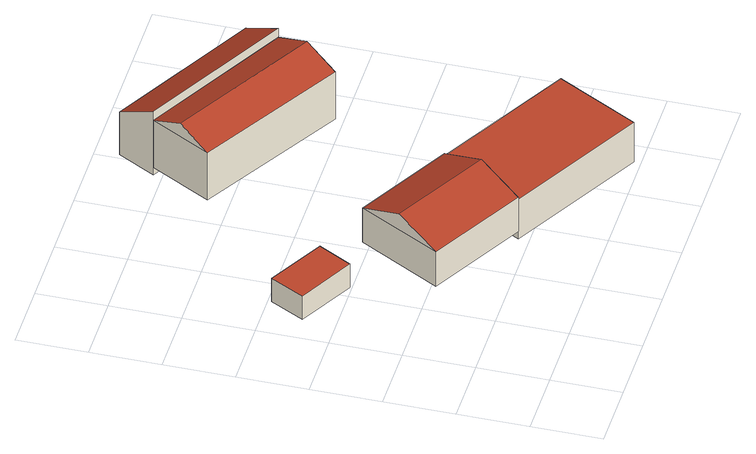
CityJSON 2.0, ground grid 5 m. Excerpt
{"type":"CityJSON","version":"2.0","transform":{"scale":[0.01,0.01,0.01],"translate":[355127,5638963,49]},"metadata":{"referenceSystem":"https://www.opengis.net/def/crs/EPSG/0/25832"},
"CityObjects":{
"building1":{"type":"Building","attributes":{"Geometrietyp2DReferenz":"3000","Gemeindeschluessel":"05315000","function":"31001_2000","roofType":"1000","measuredHeight":1.95},"address":[{"country":"Germany","locality":"Köln","thoroughfareNumber":"51","thoroughfareName":"Brühler Landstr."}],"geometry":[{"type":"Solid","lod":"2","boundaries":[[[[0,1,2,3]],[[4,5,1,0]],[[6,7,5,4]],[[3,2,7,6]],[[4,0,3,6]],[[1,5,7,2]]]],"semantics":{"surfaces":[{"type":"WallSurface"},{"type":"RoofSurface"},{"type":"GroundSurface"}],"values":[[0,0,0,0,1,2]]}}]},
"building2":{"type":"Building","attributes":{"Geometrietyp2DReferenz":"3000","Gemeindeschluessel":"05315000","function":"31001_1110","roofType":"3100","measuredHeight":4.26,"storeysAboveGround":1},"address":[{"country":"Germany","locality":"Köln","thoroughfareNumber":"51","thoroughfareName":"Brühler Landstr."}],"geometry":[{"type":"Solid","lod":"2","boundaries":[[[[8,9,10,11]],[[12,13,9,8]],[[14,15,13,12]],[[11,10,15,14]],[[8,16,12]],[[14,17,11]],[[11,17,16,8]],[[12,16,17,14]],[[9,13,15,10]]]],"semantics":{"surfaces":[{"type":"WallSurface"},{"type":"RoofSurface"},{"type":"GroundSurface"}],"values":[[0,0,0,0,0,0,1,1,2]]}}]},
"building3":{"type":"Building","attributes":{"Geometrietyp2DReferenz":"3000","Gemeindeschluessel":"05315000","function":"31001_2000","roofType":"1000","measuredHeight":3.35},"address":[{"country":"Germany","locality":"Köln","thoroughfareNumber":"51","thoroughfareName":"Brühler Landstr."}],"geometry":[{"type":"Solid","lod":"2","boundaries":[[[[18,19,20,21]],[[22,23,19,18]],[[24,25,23,22]],[[21,20,25,24]],[[22,18,21,24]],[[19,23,25,20]]]],"semantics":{"surfaces":[{"type":"WallSurface"},{"type":"RoofSurface"},{"type":"GroundSurface"}],"values":[[0,0,0,0,1,2]]}}]},
"building4":{"type":"Building","attributes":{"Geometrietyp2DReferenz":"3000","Gemeindeschluessel":"05315000","function":"31001_2463","roofType":"3100","measuredHeight":5.11,"storeysAboveGround":1},"address":[{"country":"Germany","locality":"Köln","thoroughfareNumber":"49","thoroughfareName":"Brühler Landstr."}],"geometry":[{"type":"Solid","lod":"2","boundaries":[[[[26,27,28,29]],[[30,31,27,26]],[[32,33,31,30]],[[29,28,33,32]],[[26,34,30]],[[32,35,29]],[[29,35,34,26]],[[30,34,35,32]],[[27,31,33,28]]]],"semantics":{"surfaces":[{"type":"WallSurface"},{"type":"RoofSurface"},{"type":"GroundSurface"}],"values":[[0,0,0,0,0,0,1,1,2]]}}]},
"building5":{"type":"Building","attributes":{"Geometrietyp2DReferenz":"3000","Gemeindeschluessel":"05315000","function":"31001_2000","roofType":"2100","measuredHeight":5.35,"storeysAboveGround":1},"address":[{"country":"Germany","locality":"Köln","thoroughfareNumber":"47","thoroughfareName":"Brühler Landstr."}],"geometry":[{"type":"Solid","lod":"2","boundaries":[[[[36,37,38,39]],[[40,41,37,36]],[[42,43,41,40]],[[39,38,43,42]],[[40,36,39,42]],[[37,41,43,38]]]],"semantics":{"surfaces":[{"type":"WallSurface"},{"type":"RoofSurface"},{"type":"GroundSurface"}],"values":[[0,0,0,0,1,2]]}}]}
},
"vertices":[
[556,1712,402],[556,1712,207],[150,1933,207],[150,1933,402],[425,1471,402],[425,1471,207],[18,1688,402],[18,1688,207],
[1602,1142,484],[1602,1142,195],[913,1517,195],[913,1517,484],[1284,557,484],[1284,557,195],[594,933,484],[594,933,195],[1443,849,620],[753,1225,620],
[2573,612,465],[2573,612,130],[1602,1142,130],[1602,1142,465],[2254,28,465],[2254,28,130],[1284,557,465],[1284,557,130],
[2445,2498,522],[2445,2498,123],[1396,3068,123],[1396,3068,522],[2189,2040,522],[2189,2040,123],[1161,2636,522],[1161,2636,123],[2317,2269,634],[1279,2852,634],
[2445,2498,595],[2445,2498,60],[2600,2760,60],[2600,2760,423],[1396,3068,595],[1396,3068,60],[1542,3336,423],[1542,3336,60]
]}
